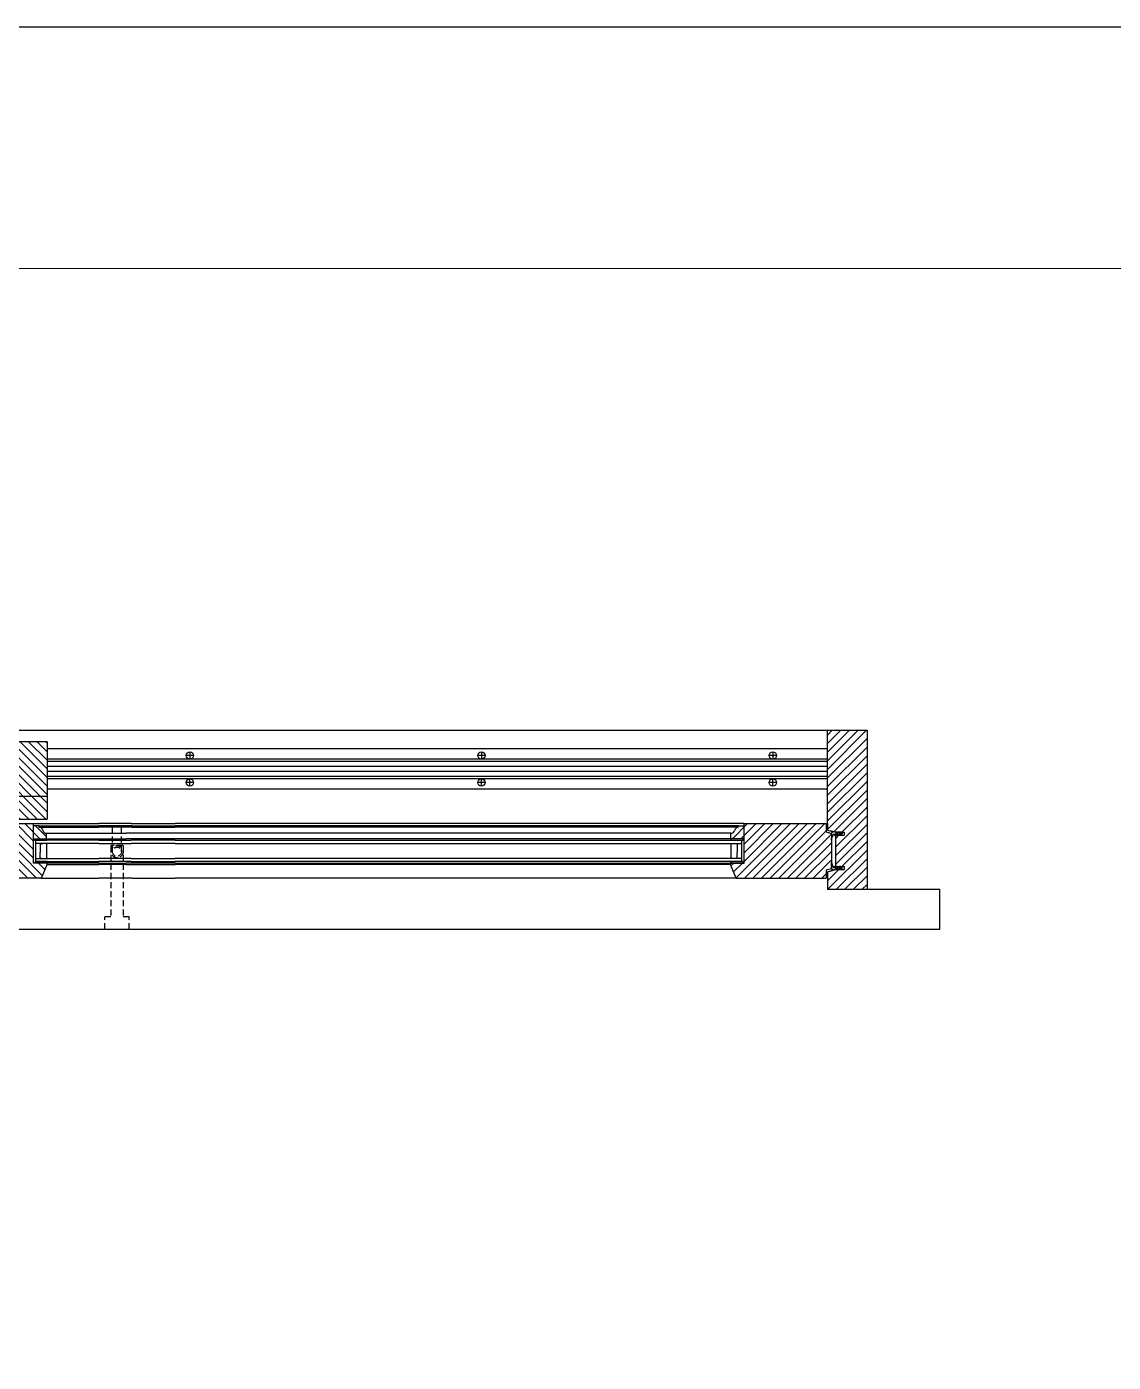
# Model space of a CAD drawing. Header units: inches. Extents: x 1985 to 11287, y 379 to 3234.
# Drawn here: x 8112.2 to 8156.9, y 1898.3 to 1953.3 of the extents above; entities that cross this region are included whole.
import ezdxf

# ---------------------------------------------------------------- set-up
doc = ezdxf.new("R2010")
doc.units = ezdxf.units.IN
doc.header["$MEASUREMENT"] = 0
doc.linetypes.add('HIDDEN', pattern=[0.375, 0.25, -0.125])
for name, color, linetype in [('glass 99', 6, 'CONTINUOUS'), ('glazing tape 99', 7, 'CONTINUOUS'), ('hardware 99', 94, 'CONTINUOUS'), ('hatch 99', 1, 'CONTINUOUS'), ('separation 99', 3, 'CONTINUOUS'), ('weatherstripping 99', 5, 'CONTINUOUS'), ('wood detail 99', 7, 'CONTINUOUS')]:
    doc.layers.add(name, color=color, linetype=linetype)

msp = doc.modelspace()

# ---------------------------------------------------------------- hatches: boundary and pattern name
at = {"layer": 'glazing tape 99'}
h = msp.add_hatch(color=7, dxfattribs=at)
h.paths.add_polyline_path([(8113.014112, 1919.823231), (8112.514112, 1919.823231), (8112.514112, 1919.760731), (8113.014112, 1919.760731)])
h.paths.add_polyline_path([(8113.037612, 1918.885731), (8112.537612, 1918.885731), (8112.537612, 1918.823231), (8113.037612, 1918.823231)])
h = msp.add_hatch(color=7, dxfattribs=at)
h.paths.add_polyline_path([(8141.686111, 1919.823231), (8141.186111, 1919.823231), (8141.186111, 1919.760731), (8141.686111, 1919.760731)])
h.paths.add_polyline_path([(8141.662611, 1918.885731), (8141.162611, 1918.885731), (8141.162611, 1918.823231), (8141.662611, 1918.823231)])
at = {"layer": 'hatch 99'}
h = msp.add_hatch(dxfattribs=at)
h.set_pattern_fill('ANSI31', color=256, scale=2, style=0)
h.set_pattern_definition([(45, (8350.0272, 627.41917), (-0.176776695, 0.176776695), [])])
h.paths.add_polyline_path([(8146.787611, 1924.291981), (8145.162611, 1924.291981), (8145.162611, 1920.182606), (8145.490611, 1920.091731), (8145.760667, 1920.091731), (8145.850111, 1920.091731), (8145.850111, 1919.966731), (8145.490611, 1919.966731), (8145.490611, 1918.679731), (8145.850111, 1918.679731), (8145.850111, 1918.554731), (8145.490611, 1918.554731), (8145.162611, 1918.463856), (8145.162611, 1917.729481), (8146.787611, 1917.729481)])
h.paths.add_polyline_path([(8145.322111, 1920.041973), (8145.100111, 1920.104483), (8145.100111, 1920.448231), (8141.725125, 1920.448231), (8141.725125, 1918.823231), (8141.162611, 1918.823231), (8141.162611, 1918.760731), (8141.403682, 1918.198231), (8145.100111, 1918.198231), (8145.100111, 1918.541978), (8145.322111, 1918.604488)])
h.paths.add_polyline_path([(8141.725125, 1920.362231), (8141.498611, 1920.362231), (8141.498611, 1920.299731), (8141.485488, 1920.299731, 0.350781059), (8141.342361, 1920.174731, -0.375199902), (8141.186111, 1920.049731), (8141.186111, 1919.823231), (8141.725125, 1919.823231)], flags=17)
h = msp.add_hatch(dxfattribs=at)
h.set_pattern_fill('ANSI31', color=256, scale=2, style=0)
h.set_pattern_definition([(135, (7762.1767, 627.41917), (0.176776695, 0.176776695), [])])
h.paths.add_polyline_path([(8109.061112, 1923.424731, 0.375199902), (8109.217362, 1923.549731, -0.350781059), (8109.36049, 1923.674731), (8109.373612, 1923.674731), (8109.373612, 1923.737231), (8109.600126, 1923.737231), (8109.600126, 1923.198231), (8109.061112, 1923.198231)], flags=17)
h.paths.add_polyline_path([(8109.600126, 1923.823231), (8113.037612, 1923.823231), (8113.037612, 1921.573231), (8109.278683, 1921.573231), (8109.037612, 1922.135731), (8109.037612, 1922.198231), (8109.600126, 1922.198231)])
h.paths.add_polyline_path([(8110.975112, 1921.385735), (8110.975112, 1921.573231), (8113.037612, 1921.573231), (8113.037612, 1920.635731), (8111.350119, 1920.635731), (8110.975112, 1920.852241), (8110.975112, 1920.902479), (8111.339498, 1921.112856), (8111.620822, 1921.112856), (8111.620822, 1921.175356), (8111.339498, 1921.175356)])
h.paths.add_polyline_path([(8109.037612, 1921.385731), (8109.549965, 1921.385731), (8109.549965, 1921.072124), (8109.643965, 1921.072124), (8109.643965, 1921.385731), (8110.725119, 1921.385731), (8111.100112, 1921.169228), (8111.100112, 1921.118985), (8110.735732, 1920.90861), (8110.454402, 1920.90861), (8110.454402, 1920.84611), (8110.735731, 1920.84611), (8111.100112, 1920.635735), (8111.100112, 1920.448231), (8109.037612, 1920.448231)])
h.paths.add_polyline_path([(8109.037612, 1920.448231), (8112.475098, 1920.448231), (8112.475098, 1918.823231), (8113.037612, 1918.823231), (8113.037612, 1918.760731), (8112.796541, 1918.198231), (8109.037612, 1918.198231)])
h.paths.add_polyline_path([(8112.475098, 1920.362231), (8112.704912, 1920.362231), (8112.704912, 1920.299731), (8112.717175, 1920.299731, -0.35125577), (8112.857383, 1920.177543, 0.380557848), (8113.014112, 1920.049731), (8113.014112, 1919.823231), (8112.475098, 1919.823231)], flags=17)

# ---------------------------------------------------------------- linework, layer by layer
at = {"layer": 'glass 99', "color": 6}
for p, q in [((8115.157887, 1919.760731), (8112.514112, 1919.760731)), ((8112.568798, 1918.885731), (8112.568798, 1919.760731)), ((8115.157887, 1919.635731), (8112.568798, 1919.635731)), ((8112.749732, 1919.605739), (8112.857515, 1919.635731)), ((8112.749732, 1919.605739), (8112.749732, 1919.260731)), ((8113.014112, 1919.635731), (8113.014112, 1919.010731)), ((8115.157887, 1919.760731), (8116.48998, 1919.760731)), ((8115.157887, 1919.635731), (8116.48998, 1919.635731)), ((8118.304216, 1919.760731), (8116.48998, 1919.760731)), ((8118.304216, 1919.635731), (8116.48998, 1919.635731)), ((8118.304216, 1919.760731), (8141.686111, 1919.760731)), ((8118.304216, 1919.635731), (8141.631425, 1919.635731)), ((8141.183736, 1919.635731), (8141.183736, 1919.010731)), ((8141.448117, 1919.605739), (8141.340334, 1919.635731)), ((8141.448117, 1919.605739), (8141.448117, 1919.260731)), ((8141.631425, 1918.885731), (8141.631425, 1919.760731)), ((8112.537612, 1918.885731), (8115.157887, 1918.885731)), ((8112.568798, 1919.010731), (8115.157887, 1919.010731)), ((8112.749732, 1919.040722), (8112.749732, 1919.260731)), ((8112.749732, 1919.040722), (8112.857515, 1919.010731)), ((8116.48998, 1919.010731), (8115.157887, 1919.010731)), ((8116.48998, 1918.885731), (8115.157887, 1918.885731)), ((8116.48998, 1919.010731), (8118.304216, 1919.010731)), ((8116.48998, 1918.885731), (8118.304216, 1918.885731)), ((8141.631425, 1919.010731), (8118.304216, 1919.010731)), ((8141.662611, 1918.885731), (8118.304216, 1918.885731)), ((8141.448117, 1919.040722), (8141.340334, 1919.010731)), ((8141.448117, 1919.040722), (8141.448117, 1919.260731))]:
    msp.add_line(p, q, dxfattribs=at)
at = {"layer": 'glazing tape 99', "color": 7}
for p, q in [((8112.514112, 1919.823231), (8112.514112, 1919.760731)), ((8113.014112, 1919.823231), (8113.014112, 1919.760731)), ((8141.186111, 1919.823231), (8141.186111, 1919.760731)), ((8141.686111, 1919.823231), (8141.686111, 1919.760731))]:
    msp.add_line(p, q, dxfattribs=at)
at = {"layer": 'glazing tape 99'}
for p, q in [((8112.514112, 1919.760731), (8113.014112, 1919.760731)), ((8141.186111, 1919.760731), (8141.686111, 1919.760731)), ((8112.537612, 1918.885731), (8112.537612, 1918.823231)), ((8113.037612, 1918.885731), (8112.537612, 1918.885731)), ((8113.037612, 1918.885731), (8113.037612, 1918.823231)), ((8141.162611, 1918.885731), (8141.162611, 1918.823231)), ((8141.162611, 1918.885731), (8141.662611, 1918.885731)), ((8141.662611, 1918.885731), (8141.662611, 1918.823231))]:
    msp.add_line(p, q, dxfattribs=at)
at = {"layer": 'hardware 99'}
for p, q in [((8145.162611, 1923.523231), (8113.037612, 1923.523231)), ((8119.062611, 1923.253231), (8118.762611, 1923.253231)), ((8118.912611, 1923.403231), (8118.912611, 1923.103231)), ((8131.062611, 1923.253231), (8130.762611, 1923.253231)), ((8130.912611, 1923.403231), (8130.912611, 1923.103231)), ((8143.062611, 1923.253231), (8142.762611, 1923.253231)), ((8142.912611, 1923.403231), (8142.912611, 1923.103231)), ((8145.162611, 1923.103231), (8113.037612, 1923.103231)), ((8145.162611, 1923.013231), (8113.037612, 1923.013231)), ((8145.162611, 1922.798231), (8113.037612, 1922.798231)), ((8145.162611, 1922.598231), (8113.037612, 1922.598231)), ((8145.162611, 1922.383231), (8113.037612, 1922.383231)), ((8145.162611, 1922.293231), (8113.037612, 1922.293231)), ((8119.062611, 1922.143231), (8118.762611, 1922.143231)), ((8118.912611, 1921.993231), (8118.912611, 1922.293231)), ((8131.062611, 1922.143231), (8130.762611, 1922.143231)), ((8130.912611, 1921.993231), (8130.912611, 1922.293231)), ((8143.062611, 1922.143231), (8142.762611, 1922.143231)), ((8142.912611, 1921.993231), (8142.912611, 1922.293231)), ((8145.162611, 1921.873231), (8113.037612, 1921.873231))]:
    msp.add_line(p, q, dxfattribs=at)
for centre in [(8118.912611, 1923.253231), (8130.912611, 1923.253231), (8142.912611, 1923.253231), (8118.912611, 1922.143231), (8130.912611, 1922.143231), (8142.912611, 1922.143231)]:
    msp.add_circle(centre, 0.15, dxfattribs=at)
at = {"layer": 'separation 99'}
msp.add_lwpolyline([(7701.579679, 1953.271229), (8788.245413, 1953.271229), (8788.245413, 1214.666641), (7701.579679, 1214.666641)], close=True, dxfattribs=at)
at = {"layer": 'separation 99', "color": 3}
msp.add_lwpolyline([(7876.573778, 1943.239155), (8777.601674, 1943.510023), (8777.601674, 1721.669132), (7876.573778, 1721.398264)], close=True, dxfattribs=at)
at = {"layer": 'weatherstripping 99'}
for p, q in [((8145.471437, 1920.091731), (8145.280576, 1920.149922)), ((8145.280576, 1920.149922), (8145.370014, 1920.091731)), ((8145.327782, 1920.039606), (8145.327782, 1919.791731)), ((8145.327782, 1919.791731), (8145.354922, 1919.895241)), ((8145.430667, 1920.028731), (8145.430667, 1919.990462)), ((8145.470667, 1919.970462), (8145.450667, 1919.970462)), ((8145.760667, 1920.091731), (8145.471437, 1920.091731)), ((8145.59108, 1920.028731), (8145.490667, 1920.028731)), ((8145.490667, 1920.028731), (8145.490667, 1919.990462)), ((8145.59108, 1920.028731), (8145.532811, 1919.970462)), ((8145.575237, 1919.970462), (8145.532811, 1919.970462)), ((8145.633506, 1920.028731), (8145.575237, 1919.970462)), ((8145.718241, 1920.028731), (8145.633506, 1920.028731)), ((8145.718241, 1920.028731), (8145.659971, 1919.970462)), ((8145.702398, 1919.970462), (8145.659971, 1919.970462)), ((8145.760667, 1920.028731), (8145.702398, 1919.970462)), ((8145.760667, 1920.091731), (8145.760667, 1920.028731)), ((8145.32788, 1918.606856), (8145.32788, 1918.854731)), ((8145.32788, 1918.854731), (8145.35502, 1918.75122)), ((8145.471534, 1918.554731), (8145.280667, 1918.496564)), ((8145.280667, 1918.496564), (8145.370112, 1918.554731)), ((8145.430764, 1918.617731), (8145.430764, 1918.656)), ((8145.470764, 1918.676), (8145.450764, 1918.676)), ((8145.760764, 1918.554731), (8145.471534, 1918.554731)), ((8145.490764, 1918.617731), (8145.490764, 1918.656)), ((8145.591177, 1918.617731), (8145.490764, 1918.617731)), ((8145.591177, 1918.617731), (8145.532908, 1918.676)), ((8145.575335, 1918.676), (8145.532908, 1918.676)), ((8145.633604, 1918.617731), (8145.575335, 1918.676)), ((8145.718338, 1918.617731), (8145.633604, 1918.617731)), ((8145.718338, 1918.617731), (8145.660069, 1918.676)), ((8145.702495, 1918.676), (8145.660069, 1918.676)), ((8145.760764, 1918.617731), (8145.702495, 1918.676)), ((8145.760764, 1918.554731), (8145.760764, 1918.617731))]:
    msp.add_line(p, q, dxfattribs=at)
for centre, radius, start, end in [((8145.385331, 1920.03615), 0.057652, 105.4072118, 176.5635474), ((8145.553931, 1919.870554), 0.200534, 127.9285629, 172.9285629), ((8145.450667, 1919.990462), 0.02, 180, 270), ((8145.470667, 1919.990462), 0.02, 270, 360), ((8145.554028, 1918.775907), 0.200534, 187.0714371, 232.0714371), ((8145.385428, 1918.610311), 0.057652, 183.4364526, 254.5927882), ((8145.450764, 1918.656), 0.02, 90, 180), ((8145.470764, 1918.656), 0.02, 0, 90)]:
    msp.add_arc(centre, radius, start, end, dxfattribs=at)
at = {"layer": 'wood detail 99'}
for p, q in [((8076.912614, 1924.291981), (8145.162611, 1924.291981)), ((8113.037612, 1923.823231), (8109.600126, 1923.823231)), ((8113.037612, 1923.823231), (8113.037612, 1921.573231)), ((8113.037612, 1921.573231), (8113.037612, 1920.635731)), ((8112.475098, 1920.448231), (8115.157887, 1920.448231)), ((8116.48998, 1920.448231), (8115.157887, 1920.448231)), ((8116.48998, 1920.448231), (8118.304216, 1920.448231)), ((8141.725125, 1920.448231), (8118.304216, 1920.448231)), ((8141.725125, 1920.448231), (8145.100111, 1920.448231)), ((8145.100111, 1920.448231), (8145.100111, 1920.104483)), ((8145.162611, 1920.448231), (8145.162611, 1920.182606)), ((8112.704912, 1920.362231), (8115.157887, 1920.362231)), ((8112.704912, 1920.299731), (8115.157887, 1920.299731)), ((8113.014112, 1920.049731), (8115.157887, 1920.049731)), ((8116.516766, 1920.362231), (8115.157887, 1920.362231)), ((8116.516766, 1920.299731), (8115.157887, 1920.299731)), ((8115.157887, 1920.049731), (8116.293551, 1920.049731)), ((8118.304216, 1920.049731), (8116.293551, 1920.049731)), ((8116.516766, 1920.362231), (8118.304216, 1920.362231)), ((8116.516766, 1920.299731), (8118.304216, 1920.299731)), ((8141.498611, 1920.362231), (8118.304216, 1920.362231)), ((8141.498611, 1920.299731), (8118.304216, 1920.299731)), ((8141.186111, 1920.049731), (8118.304216, 1920.049731)), ((8145.100111, 1920.104483), (8145.322111, 1920.041973)), ((8145.162611, 1920.182606), (8145.490611, 1920.091731)), ((8145.322111, 1920.041973), (8145.322111, 1918.604488)), ((8145.322111, 1919.7695), (8145.322111, 1919.869249)), ((8145.490611, 1920.091731), (8145.850111, 1920.091731)), ((8145.490611, 1919.966731), (8145.490611, 1918.679731)), ((8145.490611, 1919.966731), (8145.850111, 1919.966731)), ((8145.850111, 1920.091731), (8145.850111, 1919.966731)), ((8113.014112, 1919.823231), (8115.157887, 1919.823231)), ((8115.157887, 1919.823231), (8116.293551, 1919.823231)), ((8118.304216, 1919.823231), (8116.293551, 1919.823231)), ((8141.186111, 1919.823231), (8118.304216, 1919.823231)), ((8113.037612, 1918.823231), (8112.475098, 1918.823231)), ((8115.157887, 1918.823231), (8113.037612, 1918.823231)), ((8113.037612, 1918.760731), (8113.037612, 1918.823231)), ((8115.157887, 1918.823231), (8116.293551, 1918.823231)), ((8118.304216, 1918.823231), (8116.293551, 1918.823231)), ((8118.304216, 1918.823231), (8141.162611, 1918.823231)), ((8141.162611, 1918.760731), (8141.162611, 1918.823231)), ((8141.162611, 1918.823231), (8141.725125, 1918.823231)), ((8112.796541, 1918.198231), (8115.157887, 1918.198231)), ((8116.534623, 1918.198231), (8115.157887, 1918.198231)), ((8116.534623, 1918.198231), (8118.304216, 1918.198231)), ((8141.403682, 1918.198231), (8118.304216, 1918.198231)), ((8145.100111, 1918.541978), (8145.322111, 1918.604488)), ((8145.100111, 1918.541978), (8145.100111, 1918.198231)), ((8145.162611, 1918.463856), (8145.490611, 1918.554731)), ((8145.162611, 1918.463856), (8145.162611, 1917.729481)), ((8145.490611, 1918.679731), (8145.850111, 1918.679731)), ((8145.490611, 1918.554731), (8145.850111, 1918.554731)), ((8145.850111, 1918.679731), (8145.850111, 1918.554731)), ((8146.787611, 1917.729481), (8145.162611, 1917.729481)), ((8146.787611, 1917.729481), (8146.787611, 1917.729481)), ((8149.787611, 1917.729481), (8146.787611, 1917.729481)), ((8149.787611, 1916.104481), (8149.787611, 1917.729481)), ((8072.287614, 1916.104481), (8149.787611, 1916.104481))]:
    msp.add_line(p, q, dxfattribs=at)
at = {"layer": 'wood detail 99', "color": 0}
for p, q in [((8145.162611, 1920.182606), (8145.162611, 1924.291981)), ((8145.162611, 1924.291981), (8146.787611, 1924.291981)), ((8146.787611, 1924.291981), (8146.787611, 1917.729481)), ((8146.787611, 1923.823231), (8146.787611, 1922.010731)), ((8146.787611, 1923.823231), (8146.787611, 1922.010731)), ((8146.787611, 1922.885731), (8146.787611, 1922.010731)), ((8146.787611, 1922.885731), (8146.787611, 1922.010731)), ((8109.278683, 1921.573231), (8113.037612, 1921.573231)), ((8109.278683, 1921.573231), (8113.037612, 1921.573231)), ((8109.037612, 1920.448231), (8112.475098, 1920.448231)), ((8109.037612, 1920.448231), (8112.475098, 1920.448231)), ((8111.350119, 1920.635731), (8113.037612, 1920.635731)), ((8112.796541, 1918.198231), (8109.037612, 1918.198231)), ((8141.403682, 1918.198231), (8145.100111, 1918.198231))]:
    msp.add_line(p, q, dxfattribs=at)
at = {"layer": 'wood detail 99', "color": 7}
for p, q in [((8112.475098, 1918.823231), (8112.475098, 1920.448231)), ((8141.725125, 1918.823231), (8141.725125, 1920.448231)), ((8112.704912, 1920.362231), (8112.475098, 1920.362231)), ((8112.704912, 1920.299731), (8112.704912, 1920.362231)), ((8113.014112, 1919.823231), (8113.014112, 1920.049731)), ((8141.186111, 1919.823231), (8141.186111, 1920.049731)), ((8141.498611, 1920.299731), (8141.498611, 1920.362231)), ((8141.498611, 1920.362231), (8141.725125, 1920.362231)), ((8112.475098, 1919.823231), (8113.014112, 1919.823231)), ((8141.725125, 1919.823231), (8141.186111, 1919.823231)), ((8112.796541, 1918.198231), (8113.037612, 1918.760731)), ((8113.037612, 1918.760731), (8115.157887, 1918.760731)), ((8116.293551, 1918.760731), (8115.157887, 1918.760731)), ((8116.293551, 1918.760731), (8118.304216, 1918.760731)), ((8141.162611, 1918.760731), (8118.304216, 1918.760731)), ((8141.403682, 1918.198231), (8141.162611, 1918.760731))]:
    msp.add_line(p, q, dxfattribs=at)
at = {"layer": 'wood detail 99', "color": 1, "linetype": 'HIDDEN'}
for p, q in [((8115.725113, 1919.291981), (8115.725113, 1920.323231)), ((8116.100113, 1919.291981), (8116.100113, 1920.323231)), ((8116.162613, 1919.541981), (8115.662613, 1919.541981)), ((8115.662613, 1919.541981), (8115.662613, 1916.604481)), ((8116.162613, 1919.541981), (8116.162613, 1916.604481)), ((8115.662613, 1916.604481), (8115.412613, 1916.604481)), ((8115.412613, 1916.104481), (8115.412613, 1916.604481)), ((8116.412613, 1916.604481), (8116.162613, 1916.604481)), ((8116.412613, 1916.104481), (8116.412613, 1916.604481))]:
    msp.add_line(p, q, dxfattribs=at)
for radius in [0.25, 0.1875]:
    msp.add_circle((8115.912613, 1919.291981), radius, dxfattribs=at)
at = {"layer": 'wood detail 99', "color": 7}
for centre, radius, start, end in [((8112.711044, 1920.151158), 0.148699, 9.1212265, 92.3632261), ((8113.007551, 1920.201686), 0.152097, 190.2080197, 272.4723638), ((8141.192672, 1920.201686), 0.152097, 267.5276362, 349.7919803), ((8141.49205, 1920.147776), 0.152097, 87.5276362, 169.7919803)]:
    msp.add_arc(centre, radius, start, end, dxfattribs=at)

doc.saveas('drawing.dxf')
